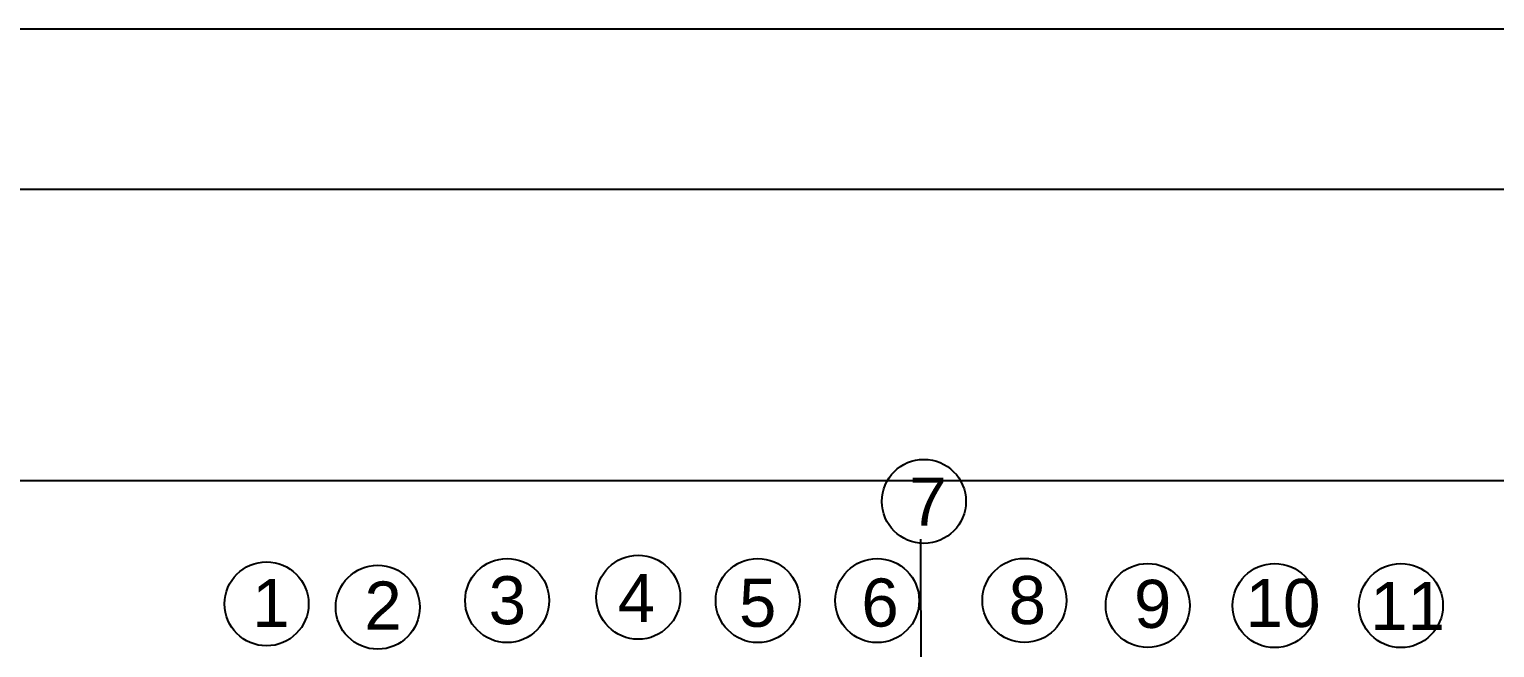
# Model space of a CAD drawing. Header units: millimetres. Extents: x 3062 to 3755, y 1606 to 1663.
# Drawn here: x 3205.66 to 3214.81, y 1659.46 to 1663.32 of the extents above; entities that cross this region are included whole.
import ezdxf

# ---------------------------------------------------------------- set-up
doc = ezdxf.new("R2010")
doc.units = ezdxf.units.MM
doc.layers.add('m7aor', color=4, linetype='Continuous')
doc.layers.add('WORK', color=7, linetype='Continuous')
doc.styles.get("Standard").update_dxf_attribs({"font": 'arial.ttf'})

msp = doc.modelspace()

# ---------------------------------------------------------------- linework, layer by layer
for p, q in [((3221.1666, 1663.319), (3144.1666, 1663.319)), ((3220.1666, 1662.319), (3145.1666, 1662.319))]:
    msp.add_line(p, q)
for centre in [(3211.2449, 1660.3737), (3209.4623, 1659.7756), (3207.1431, 1659.7342), (3207.8368, 1659.7135), (3208.6443, 1659.7549), (3210.2078, 1659.7549), (3210.9532, 1659.7549), (3211.8718, 1659.7557), (3212.6412, 1659.7241), (3213.4334, 1659.7235), (3214.2214, 1659.7235)]:
    msp.add_circle(centre, 0.2621)
at = {"layer": 'm7aor', "ltscale": 0.5}
msp.add_line((3211.2396, 1653.4594), (3211.2263, 1660.1369), dxfattribs=at)
at = {"layer": 'WORK'}
msp.add_line((3217.3387, 1660.5027), (3193.3387, 1660.5027), dxfattribs=at)

# ---------------------------------------------------------------- texts
at = {"char_height": 0.3, "attachment_point": 1}
for s, width, insert in [('7', 0.107747, (3211.1533, 1660.5221)), ('1', 0.102182, (3207.0539, 1659.89)), ('2', 0.346129, (3207.7534, 1659.8739)), ('3', 0.135833, (3208.5291, 1659.9069)), ('4', 0.111444, (3209.3344, 1659.9202)), ('5', 0.113929, (3210.091, 1659.8912)), ('6', 0.148982, (3210.8545, 1659.8926)), ('8', 0.120795, (3211.7734, 1659.9083)), ('9', 0.094446, (3212.5557, 1659.8842)), ('10', 0.104532, (3213.2519, 1659.8901)), ('11', 0.236723, (3214.0294, 1659.8715))]:
    msp.add_mtext_dynamic_manual_height_columns(s, width=width, gutter_width=0.2, heights=[0], dxfattribs=dict(at, insert=insert))

doc.saveas('drawing.dxf')
